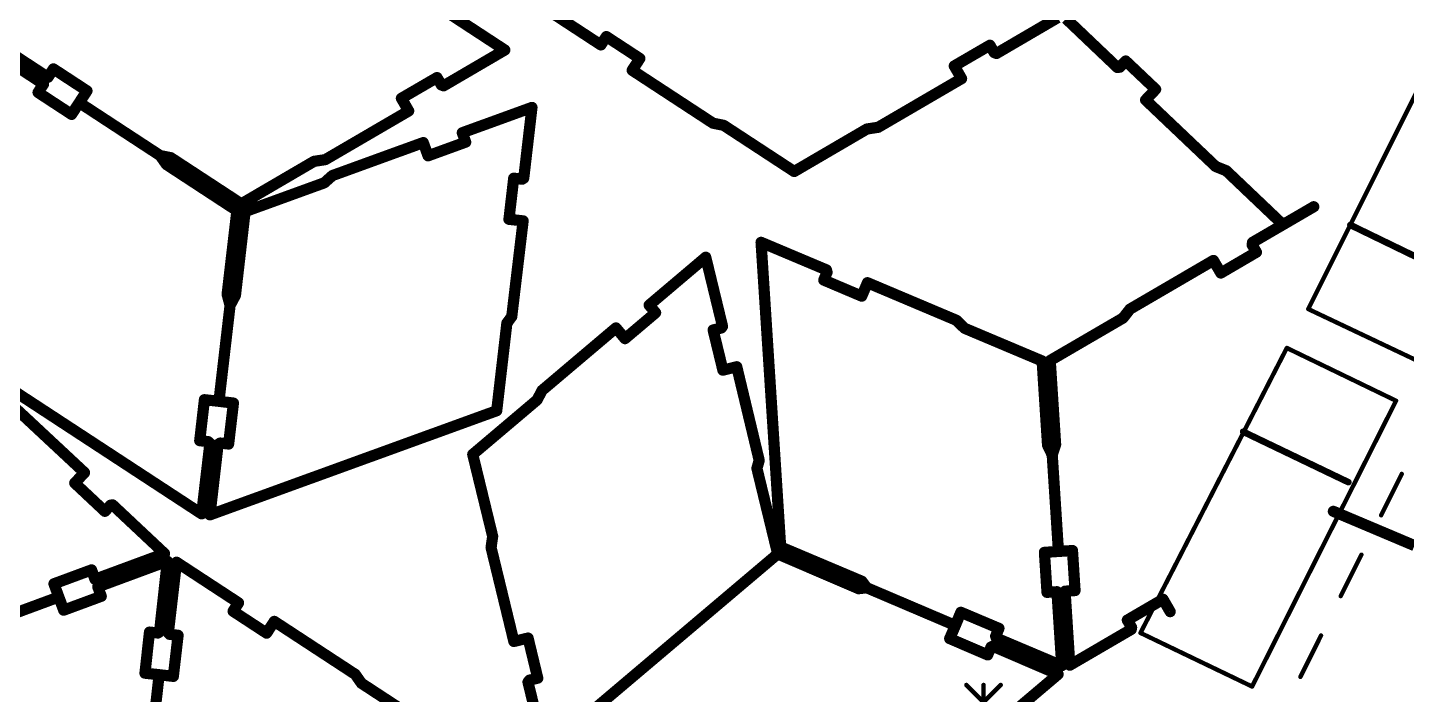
# Model space of a CAD drawing. Extents: x -0.1 to 87.3, y -0.2 to 54.9.
# Drawn here: x 37.15 to 68.46, y 20.5 to 35.63 of the extents above; entities that cross this region are included whole.
import ezdxf

# ---------------------------------------------------------------- set-up
doc = ezdxf.new("R2010")
doc.units = 0
doc.layers.add('115', color=53, linetype='CONTINUOUS')

msp = doc.modelspace()

# ---------------------------------------------------------------- linework, layer by layer
at = {"layer": '115'}
for points, const_width in [([(47.9899, 35.1174), (42.1937, 38.9084)], 0.254), ([(48.7625, 36.1538), (50.1709, 35.2329)], 0.254), ([(59.1538, 35.0394), (60.5437, 35.8514)], 0.254), ([(61.8997, 34.7206), (60.7328, 35.8295)], 0.254), ([(36.108, 35.2658), (37.5161, 34.3445)], 0.254), ([(36.2087, 35.4198), (37.6171, 34.4989)], 0.254), ([(50.1709, 35.2329), (50.2951, 35.4228)], 0.254), ([(50.2951, 35.4228), (51.0563, 34.9249)], 0.254), ([(66.2331, 29.2405), (69.3555, 35.4875)], 0.1), ([(46.6, 34.3054), (47.9899, 35.1174)], 0.254), ([(58.1954, 34.7559), (59.0046, 35.2263)], 0.254), ([(59.0046, 35.2263), (59.1018, 35.0597)], 0.254), ([(59.1018, 35.0597), (59.1538, 35.0394)], 0.254), ([(37.6171, 34.4989), (37.7413, 34.6888)], 0.254), ([(37.7413, 34.6888), (38.5025, 34.1909)], 0.254), ([(51.0563, 34.9249), (50.8816, 34.6579)], 0.254), ([(50.8816, 34.6579), (52.7182, 33.4566)], 0.254), ([(58.3614, 34.4687), (58.1954, 34.7559)], 0.254), ([(61.955, 34.7285), (61.8997, 34.7206)], 0.254), ([(62.0877, 34.8684), (61.955, 34.7285)], 0.254), ([(62.7677, 34.2251), (62.0877, 34.8684)], 0.254), ([(37.5161, 34.3445), (37.3919, 34.1546)], 0.254), ([(45.6416, 34.0219), (46.4508, 34.4923)], 0.254), ([(46.4508, 34.4923), (46.548, 34.3257)], 0.254), ([(46.548, 34.3257), (46.6, 34.3054)], 0.254), ([(56.4677, 33.3644), (58.3614, 34.4687)], 0.254), ([(37.3919, 34.1546), (38.1531, 33.6568)], 0.254), ([(38.5025, 34.1909), (38.3278, 33.9239)], 0.254), ([(45.8076, 33.7347), (45.6416, 34.0219)], 0.254), ([(62.5403, 33.9836), (62.7677, 34.2251)], 0.254), ([(38.1531, 33.6568), (38.3278, 33.9239)], 0.254), ([(38.3278, 33.9239), (40.1644, 32.7226)], 0.254), ([(43.9139, 32.6303), (45.8076, 33.7347)], 0.254), ([(48.6063, 33.8149), (47.0245, 33.2407)], 0.254), ([(48.4202, 32.2121), (48.6063, 33.8149)], 0.254), ([(64.1307, 32.4748), (62.5403, 33.9836)], 0.254), ([(52.7182, 33.4566), (52.9611, 33.4077)], 0.254), ([(52.9611, 33.4077), (54.5611, 32.3612)], 0.254), ([(47.0245, 33.2407), (47.1019, 33.0274)], 0.254), ([(54.5611, 32.3612), (56.2121, 33.3254)], 0.254), ([(56.2121, 33.3254), (56.4677, 33.3644)], 0.254), ([(46.1381, 33.0172), (44.0751, 32.2686)], 0.254), ([(46.2469, 32.7172), (46.1381, 33.0172)], 0.254), ([(47.1019, 33.0274), (46.2469, 32.7172)], 0.254), ([(40.1644, 32.7226), (40.3066, 32.5197)], 0.254), ([(40.1644, 32.7226), (40.4073, 32.6737)], 0.254), ([(40.3066, 32.5197), (41.9066, 31.4732)], 0.254), ([(40.4073, 32.6737), (42.0073, 31.6272)], 0.254), ([(42.0073, 31.6272), (43.6582, 32.5914)], 0.254), ([(43.6582, 32.5914), (43.9139, 32.6303)], 0.254), ([(64.3706, 32.3784), (64.1307, 32.4748)], 0.254), ([(44.0751, 32.2686), (43.8903, 32.1037)], 0.254), ([(48.0838, 31.2765), (48.192, 32.2088)], 0.254), ([(48.192, 32.2088), (48.3836, 32.1866)], 0.254), ([(48.3836, 32.1866), (48.4202, 32.2121)], 0.254), ([(65.6586, 31.1548), (64.3706, 32.3784)], 0.254), ([(43.8903, 32.1037), (42.0931, 31.4516)], 0.254), ([(65.6586, 31.1548), (66.358, 31.5619)], 0.254), ([(41.9066, 31.4732), (41.6848, 29.5742)], 0.254), ([(42.0931, 31.4516), (41.8739, 29.5523)], 0.254), ([(48.4058, 31.2404), (48.0838, 31.2765)], 0.254), ([(48.1474, 29.07), (48.4058, 31.2404)], 0.254), ([(64.9668, 30.7521), (65.6586, 31.1548)], 0.254), ([(67.1899, 31.1472), (69.6259, 29.9665)], 0.15), ([(55.2923, 30.1293), (53.8087, 30.754)], 0.254), ([(53.8087, 30.754), (54.2536, 23.8425)], 0.254), ([(64.9588, 30.6968), (64.9668, 30.7521)], 0.254), ([(65.0559, 30.5302), (64.9588, 30.6968)], 0.254), ([(52.5524, 30.416), (51.2676, 29.3293)], 0.254), ([(52.9332, 28.848), (52.5524, 30.416)], 0.254), ([(62.1861, 29.2392), (64.0798, 30.3435)], 0.254), ([(64.0798, 30.3435), (64.248, 30.0576)], 0.254), ([(64.248, 30.0576), (65.0559, 30.5302)], 0.254), ([(55.2323, 29.8978), (55.3073, 30.0755)], 0.254), ([(55.3073, 30.0755), (55.2923, 30.1293)], 0.254), ([(56.0941, 29.5327), (55.2323, 29.8978)], 0.254), ([(56.2243, 29.8378), (56.0941, 29.5327)], 0.254), ([(58.244, 28.9854), (56.2243, 29.8378)], 0.254), ([(41.7516, 29.3244), (41.4988, 27.1469)], 0.254), ([(41.6848, 29.5742), (41.7516, 29.3244)], 0.254), ([(41.8739, 29.5523), (41.7516, 29.3244)], 0.254), ([(51.2676, 29.3293), (51.4141, 29.156)], 0.254), ([(48.0367, 28.9197), (48.1474, 29.07)], 0.254), ([(51.4141, 29.156), (50.7195, 28.5688)], 0.254), ([(60.3741, 28.0739), (62.0263, 29.0359)], 0.254), ([(62.0263, 29.0359), (62.1861, 29.2392)], 0.254), ([(68.801, 28.0245), (66.2331, 29.2405)], 0.1), ([(47.8062, 26.9337), (48.0367, 28.9197)], 0.254), ([(50.5135, 28.8125), (48.8377, 27.3955)], 0.254), ([(50.7195, 28.5688), (50.5135, 28.8125)], 0.254), ([(52.7203, 28.7658), (52.9077, 28.8113)], 0.254), ([(52.9418, 27.8537), (52.7203, 28.7658)], 0.254), ([(52.9077, 28.8113), (52.9332, 28.848)], 0.254), ([(58.4285, 28.8043), (58.244, 28.9854)], 0.254), ([(60.1904, 28.0621), (58.4285, 28.8043)], 0.254), ([(41.1066, 24.5933), (35.3104, 28.3843)], 0.254), ([(60.3133, 26.1541), (60.1904, 28.0621)], 0.254), ([(60.4969, 26.166), (60.3741, 28.0739)], 0.254), ([(65.7463, 28.3575), (62.4236, 21.8923)], 0.1), ([(65.7463, 28.3575), (68.2265, 27.1592)], 0.1), ([(53.2564, 27.9315), (52.9418, 27.8537)], 0.254), ([(53.766, 25.8059), (53.2564, 27.9315)], 0.254), ([(41.1692, 27.1838), (41.0625, 26.2539)], 0.254), ([(41.4988, 27.1469), (41.1692, 27.1838)], 0.254), ([(41.4988, 27.1469), (41.8282, 27.1073)], 0.254), ([(48.7214, 27.1767), (47.2615, 25.9423)], 0.254), ([(48.8377, 27.3955), (48.7214, 27.1767)], 0.254), ([(36.8484, 27.0188), (38.4474, 25.5285)], 0.254), ([(41.2957, 24.5714), (47.8062, 26.9337)], 0.254), ([(41.8282, 27.1073), (41.719, 26.1777)], 0.254), ([(68.2265, 27.1592), (64.9576, 20.6761)], 0.1), ([(41.0625, 26.2539), (41.2541, 26.2317)], 0.254), ([(41.2935, 26.1922), (41.1066, 24.5933)], 0.254), ([(41.2541, 26.2317), (41.2935, 26.1922)], 0.254), ([(41.5274, 26.1999), (41.48, 26.1705)], 0.254), ([(41.719, 26.1777), (41.5274, 26.1999)], 0.254), ([(64.7556, 26.4568), (67.1428, 25.3122)], 0.15), ([(41.48, 26.1705), (41.2957, 24.5714)], 0.254), ([(47.2615, 25.9423), (47.714, 24.0847)], 0.254), ([(60.4198, 25.9305), (60.3133, 26.1541)], 0.254), ([(60.4198, 25.9305), (60.4969, 26.166)], 0.254), ([(60.5608, 23.7405), (60.4198, 25.9305)], 0.254), ([(53.7142, 25.6267), (53.766, 25.8059)], 0.254), ([(54.1861, 23.6838), (53.7142, 25.6267)], 0.254), ([(38.4474, 25.5285), (38.2248, 25.293)], 0.254), ([(38.2248, 25.293), (38.9095, 24.651)], 0.254), ([(67.8866, 24.5606), (68.3557, 25.4989)], 0.1), ([(38.9095, 24.651), (39.0414, 24.7917)], 0.254), ([(39.0414, 24.7917), (39.0859, 24.7959)], 0.254), ([(39.0859, 24.7959), (40.263, 23.6922)], 0.254), ([(66.8029, 24.6503), (68.6449, 23.8729)], 0.254), ([(47.714, 24.0847), (47.6783, 23.8286)], 0.254), ([(40.263, 23.6922), (38.6845, 23.1092)], 0.254), ([(47.6783, 23.8286), (48.1956, 21.6983)], 0.254), ([(48.8974, 19.212), (54.1861, 23.6838)], 0.254), ([(54.1861, 23.6838), (56.0235, 22.8956)], 0.254), ([(54.2536, 23.8425), (56.0956, 23.0651)], 0.254), ([(60.2424, 23.72), (60.5608, 23.7405)], 0.254), ([(60.3008, 22.8123), (60.2424, 23.72)], 0.254), ([(60.8793, 23.761), (60.5608, 23.7405)], 0.254), ([(60.9377, 22.8533), (60.8793, 23.761)], 0.254), ([(40.3268, 23.5196), (38.7485, 22.9362)], 0.254), ([(40.1502, 21.9157), (40.3268, 23.5196)], 0.254), ([(40.35, 21.8931), (40.5361, 23.496)], 0.254), ([(40.5361, 23.496), (41.9442, 22.5747)], 0.254), ([(66.9702, 22.7279), (67.4394, 23.6662)], 0.1), ([(38.6059, 23.322), (37.7527, 23.0067)], 0.254), ([(38.6845, 23.1092), (38.6059, 23.322)], 0.254), ([(56.0956, 23.0651), (56.2089, 22.9168)], 0.254), ([(37.7527, 23.0067), (37.8633, 22.7074)], 0.254), ([(38.7485, 22.9362), (38.8271, 22.7233)], 0.254), ([(56.0235, 22.8956), (56.2089, 22.9168)], 0.254), ([(56.2089, 22.9168), (58.2201, 22.061)], 0.254), ([(60.5272, 22.8269), (60.3008, 22.8123)], 0.254), ([(60.6356, 21.1476), (60.5272, 22.8269)], 0.254), ([(60.7113, 22.8387), (60.9377, 22.8533)], 0.254), ([(60.8192, 21.1594), (60.7113, 22.8387)], 0.254), ([(37.8633, 22.7074), (35.8048, 21.9467)], 0.254), ([(37.9739, 22.4081), (37.8633, 22.7074)], 0.254), ([(38.8271, 22.7233), (37.9739, 22.4081)], 0.254), ([(41.9442, 22.5747), (41.82, 22.3848)], 0.254), ([(62.9354, 22.6555), (62.1246, 22.1827)], 0.254), ([(63.0975, 22.375), (62.9354, 22.6555)], 0.254), ([(41.82, 22.3848), (42.5812, 21.8869)], 0.254), ([(42.5812, 21.8869), (42.7559, 22.154)], 0.254), ([(42.7559, 22.154), (44.5925, 20.9528)], 0.254), ([(58.2201, 22.061), (58.3449, 22.36)], 0.254), ([(58.3449, 22.36), (59.2097, 21.995)], 0.254), ([(62.1246, 22.1827), (62.2218, 22.0161)], 0.254), ([(39.8192, 20.9782), (39.922, 21.9111)], 0.254), ([(39.922, 21.9111), (40.1137, 21.89)], 0.254), ([(40.1137, 21.89), (40.1502, 21.9157)], 0.254), ([(40.3798, 21.8599), (40.35, 21.8931)], 0.254), ([(40.5714, 21.8377), (40.3798, 21.8599)], 0.254), ([(40.4631, 20.9053), (40.5714, 21.8377)], 0.254), ([(58.2201, 22.061), (58.0912, 21.7637)], 0.254), ([(59.2097, 21.995), (59.1347, 21.8174)], 0.254), ([(59.1347, 21.8174), (59.1489, 21.7751)], 0.254), ([(62.2131, 21.9723), (60.8192, 21.1594)], 0.254), ([(62.2218, 22.0161), (62.2131, 21.9723)], 0.254), ([(62.4236, 21.8923), (64.9576, 20.6761)], 0.1), ([(48.1956, 21.6983), (48.5183, 21.7754)], 0.254), ([(48.5183, 21.7754), (48.738, 20.8655)], 0.254), ([(58.0912, 21.7637), (58.9538, 21.3937)], 0.254), ([(58.9538, 21.3937), (59.0298, 21.5709)], 0.254), ([(59.0298, 21.5709), (59.0702, 21.59)], 0.254), ([(59.0702, 21.59), (60.5531, 20.9538)], 0.254), ([(59.1489, 21.7751), (60.6356, 21.1476)], 0.254), ([(66.0539, 20.8952), (66.523, 21.8335)], 0.1), ([(40.1414, 20.944), (39.8192, 20.9782)], 0.254), ([(39.8958, 18.7721), (40.1414, 20.944)], 0.254), ([(40.1414, 20.944), (40.4631, 20.9053)], 0.254), ([(44.5925, 20.9528), (44.7347, 20.7499)], 0.254), ([(48.738, 20.8655), (48.5505, 20.82)], 0.254), ([(60.5531, 20.9538), (59.268, 19.8675)], 0.254), ([(44.7347, 20.7499), (46.3347, 19.7034)], 0.254), ([(48.5505, 20.82), (48.5162, 20.7759)], 0.254), ([(48.5162, 20.7759), (48.8974, 19.212)], 0.254), ([(58.4708, 20.7103), (59.2504, 19.9307)], 0.1016), ([(58.4708, 19.9307), (59.2504, 20.7103)], 0.1016), ([(58.8606, 19.9307), (58.8606, 20.7103)], 0.1016)]:
    msp.add_lwpolyline(points, dxfattribs=dict(at, const_width=const_width))
for points, const_width in [([(50.3298, 35.4759, 1), (50.2603, 35.3696)], 0.127), ([(50.3482, 35.388, 1), (50.2419, 35.4575)], 0.127), ([(47.9552, 35.0643, 1), (48.0247, 35.1706)], 0.127), ([(48.022, 35.0626, 1), (47.9579, 35.1722)], 0.127), ([(50.1177, 35.2677, 1), (50.224, 35.1981)], 0.127), ([(50.1361, 35.1798, 1), (50.2056, 35.286)], 0.127), ([(59.0595, 35.2583, 1), (58.9498, 35.1943)], 0.127), ([(59.0365, 35.1714, 1), (58.9727, 35.2812)], 0.127), ([(59.1249, 35.1188, 1), (59.0787, 35.0005)], 0.127), ([(59.0469, 35.0277, 1), (59.1566, 35.0917)], 0.127), ([(59.1218, 35.0942, 1), (59.1858, 34.9846)], 0.127), ([(59.1307, 34.9802, 1), (59.1769, 35.0986)], 0.127), ([(37.776, 34.7419, 1), (37.7065, 34.6356)], 0.127), ([(37.7944, 34.654, 1), (37.6881, 34.7235)], 0.127), ([(50.9164, 34.711, 1), (50.8469, 34.6047)], 0.127), ([(50.8285, 34.6926, 1), (50.9348, 34.6231)], 0.127), ([(51.1094, 34.8902, 1), (51.0031, 34.9597)], 0.127), ([(51.0215, 34.8718, 1), (51.091, 34.9781)], 0.127), ([(58.2504, 34.7877, 1), (58.1404, 34.7241)], 0.127), ([(58.1635, 34.8108, 1), (58.2273, 34.701)], 0.127), ([(61.8908, 34.7835, 1), (61.9086, 34.6578)], 0.127), ([(61.856, 34.6746, 1), (61.9434, 34.7667)], 0.127), ([(61.9089, 34.7722, 1), (62.001, 34.6848)], 0.127), ([(61.9639, 34.6656, 1), (61.9461, 34.7913)], 0.127), ([(62.1313, 34.9145, 1), (62.0441, 34.8223)], 0.127), ([(62.1338, 34.8247, 1), (62.0416, 34.9121)], 0.127), ([(37.5693, 34.3098, 1), (37.463, 34.3793)], 0.127), ([(37.4813, 34.2914, 1), (37.5509, 34.3977)], 0.127), ([(37.5639, 34.5337, 1), (37.6702, 34.4641)], 0.127), ([(37.5823, 34.4458, 1), (37.6518, 34.552)], 0.127), ([(46.5057, 34.5243, 1), (46.396, 34.4603)], 0.127), ([(46.4827, 34.4374, 1), (46.4189, 34.5472)], 0.127), ([(46.571, 34.3848, 1), (46.5249, 34.2665)], 0.127), ([(58.3064, 34.4369, 1), (58.4164, 34.5004)], 0.127), ([(58.3934, 34.4138, 1), (58.3294, 34.5235)], 0.127), ([(37.4267, 34.2078, 1), (37.3572, 34.1015)], 0.127), ([(37.3388, 34.1894, 1), (37.4451, 34.1199)], 0.127), ([(38.5556, 34.1562, 1), (38.4493, 34.2257)], 0.127), ([(38.4677, 34.1378, 1), (38.5372, 34.2441)], 0.127), ([(45.6966, 34.0536, 1), (45.5866, 33.9901)], 0.127), ([(45.6097, 34.0768, 1), (45.6735, 33.967)], 0.127), ([(46.4931, 34.2937, 1), (46.6028, 34.3577)], 0.127), ([(46.568, 34.3602, 1), (46.632, 34.2506)], 0.127), ([(46.5769, 34.2462, 1), (46.623, 34.3646)], 0.127), ([(62.8139, 34.1816, 1), (62.7214, 34.2686)], 0.127), ([(62.724, 34.179, 1), (62.8113, 34.2712)], 0.127), ([(38.3626, 33.977, 1), (38.293, 33.8707)], 0.127), ([(38.2747, 33.9586, 1), (38.3809, 33.8891)], 0.127), ([(38.3809, 33.8891, 1), (38.2747, 33.9586)], 0.127), ([(45.7526, 33.7029, 1), (45.8626, 33.7664)], 0.127), ([(45.8396, 33.6798, 1), (45.7756, 33.7895)], 0.127), ([(48.6694, 33.8076, 1), (48.5432, 33.8222)], 0.127), ([(48.6279, 33.7552, 1), (48.5846, 33.8746)], 0.127), ([(62.494, 34.0271, 1), (62.5865, 33.94)], 0.127), ([(62.584, 34.0296, 1), (62.4966, 33.9375)], 0.127), ([(38.1, 33.6915, 1), (38.2063, 33.622)], 0.127), ([(38.1184, 33.6036, 1), (38.1879, 33.7099)], 0.127), ([(52.7308, 33.5189, 1), (52.7057, 33.3944)], 0.127), ([(52.6835, 33.4035, 1), (52.753, 33.5098)], 0.127), ([(52.9958, 33.4609, 1), (52.9263, 33.3546)], 0.127), ([(52.9485, 33.3455, 1), (52.9736, 33.47)], 0.127), ([(47.0842, 33.2624, 1), (46.9648, 33.2191)], 0.127), ([(47.0029, 33.3004, 1), (47.0462, 33.181)], 0.127), ([(56.2025, 33.3882, 1), (56.2216, 33.2627)], 0.127), ([(56.2441, 33.2706, 1), (56.18, 33.3803)], 0.127), ([(56.4357, 33.4192, 1), (56.4997, 33.3095)], 0.127), ([(56.4772, 33.3016, 1), (56.4581, 33.4271)], 0.127), ([(46.1978, 33.0388, 1), (46.0784, 32.9955)], 0.127), ([(46.1597, 32.9575, 1), (46.1164, 33.0769)], 0.127), ([(47.0422, 33.0058, 1), (47.1616, 33.0491)], 0.127), ([(47.1236, 32.9677, 1), (47.0803, 33.0871)], 0.127), ([(40.177, 32.7849, 1), (40.1519, 32.6603)], 0.127), ([(40.2164, 32.759, 1), (40.1124, 32.6862)], 0.127), ([(40.1297, 32.6695, 1), (40.1992, 32.7757)], 0.127), ([(40.3413, 32.5729, 1), (40.2718, 32.4666)], 0.127), ([(40.2545, 32.4833, 1), (40.3586, 32.5561)], 0.127), ([(40.442, 32.7268, 1), (40.3725, 32.6206)], 0.127), ([(40.3947, 32.6114, 1), (40.4198, 32.736)], 0.127), ([(43.6487, 32.6542, 1), (43.6678, 32.5287)], 0.127), ([(43.6903, 32.5366, 1), (43.6262, 32.6463)], 0.127), ([(43.8819, 32.6852, 1), (43.9459, 32.5755)], 0.127), ([(43.9234, 32.5676, 1), (43.9043, 32.6931)], 0.127), ([(46.2253, 32.7769, 1), (46.2686, 32.6575)], 0.127), ([(46.1872, 32.6955, 1), (46.3066, 32.7389)], 0.127), ([(64.1543, 32.5337, 1), (64.107, 32.4159)], 0.127), ([(64.0869, 32.4287, 1), (64.1744, 32.5209)], 0.127), ([(44.0534, 32.3283, 1), (44.0968, 32.2089)], 0.127), ([(44.1174, 32.2213, 1), (44.0328, 32.316)], 0.127), ([(48.1993, 32.2719, 1), (48.1847, 32.1457)], 0.127), ([(48.2551, 32.2015, 1), (48.1289, 32.2161)], 0.127), ([(48.3473, 32.2387, 1), (48.4199, 32.1345)], 0.127), ([(48.3571, 32.2194, 1), (48.4833, 32.2048)], 0.127), ([(48.3763, 32.1235, 1), (48.3909, 32.2496)], 0.127), ([(48.4565, 32.16, 1), (48.3839, 32.2642)], 0.127), ([(54.5291, 32.416, 1), (54.5931, 32.3064)], 0.127), ([(54.5264, 32.3081, 1), (54.5959, 32.4144)], 0.127), ([(64.4143, 32.4244, 1), (64.3268, 32.3323)], 0.127), ([(64.3469, 32.3194, 1), (64.3943, 32.4373)], 0.127), ([(43.848, 32.1511, 1), (43.9325, 32.0563)], 0.127), ([(43.9119, 32.044, 1), (43.8686, 32.1634)], 0.127), ([(41.9753, 31.682, 1), (42.0393, 31.5724)], 0.127), ([(41.9725, 31.5741, 1), (42.0421, 31.6803)], 0.127), ([(66.3899, 31.507, 1), (66.326, 31.6168)], 0.127), ([(41.9697, 31.4658, 1), (41.8435, 31.4806)], 0.127), ([(41.8718, 31.4201, 1), (41.9413, 31.5264)], 0.127), ([(42.0714, 31.5113, 1), (42.1147, 31.3919)], 0.127), ([(42.1561, 31.4443, 1), (42.03, 31.4588)], 0.127), ([(48.0909, 31.3396, 1), (48.0767, 31.2134)], 0.127), ([(48.0207, 31.2838, 1), (48.1469, 31.2691)], 0.127), ([(48.4688, 31.2329, 1), (48.3427, 31.2479)], 0.127), ([(48.3987, 31.1773, 1), (48.4129, 31.3035)], 0.127), ([(65.6266, 31.2097, 1), (65.6905, 31.0999)], 0.127), ([(65.6148, 31.1087, 1), (65.7023, 31.2008)], 0.127), ([(65.6905, 31.0999, 1), (65.6266, 31.2097)], 0.127), ([(67.2063, 31.1809, 1), (67.1735, 31.1134)], 0.075), ([(53.8333, 30.8126, 1), (53.7841, 30.6955)], 0.127), ([(53.8721, 30.7581, 1), (53.7453, 30.75)], 0.127), ([(65.0136, 30.7288, 1), (64.9039, 30.6648)], 0.127), ([(64.8959, 30.7059, 1), (65.0216, 30.6878)], 0.127), ([(64.9348, 30.807, 1), (64.9987, 30.6972)], 0.127), ([(65.0296, 30.743, 1), (64.9039, 30.7611)], 0.127), ([(52.6141, 30.431, 1), (52.4907, 30.401)], 0.127), ([(52.5934, 30.3675, 1), (52.5114, 30.4645)], 0.127), ([(64.1345, 30.3757, 1), (64.0251, 30.3113)], 0.127), ([(64.1118, 30.2887, 1), (64.0478, 30.3984)], 0.127), ([(65.0011, 30.4982, 1), (65.1108, 30.5622)], 0.127), ([(65.088, 30.4754, 1), (65.0239, 30.585)], 0.127), ([(55.3534, 30.1464, 1), (55.2311, 30.1122)], 0.127), ([(55.2461, 30.0585, 1), (55.3684, 30.0926)], 0.127), ([(55.3658, 30.0508, 1), (55.2488, 30.1002)], 0.127), ([(55.2676, 30.0708, 1), (55.3169, 30.1878)], 0.127), ([(64.2159, 30.1124, 1), (64.2801, 30.0028)], 0.127), ([(64.1933, 30.0254, 1), (64.3027, 30.0898)], 0.127), ([(55.257, 29.9563, 1), (55.2075, 29.8394)], 0.127), ([(55.1738, 29.9225, 1), (55.2908, 29.8732)], 0.127), ([(56.249, 29.8963, 1), (56.1996, 29.7793)], 0.127), ([(56.2827, 29.8129, 1), (56.1659, 29.8627)], 0.127), ([(41.7462, 29.5906, 1), (41.6235, 29.5578)], 0.127), ([(41.6218, 29.5816, 1), (41.7479, 29.5669)], 0.127), ([(41.8147, 29.3171, 1), (41.6886, 29.3317)], 0.127), ([(41.8108, 29.5596, 1), (41.9369, 29.545)], 0.127), ([(41.9298, 29.5223, 1), (41.8179, 29.5823)], 0.127), ([(51.3161, 29.3703, 1), (51.2191, 29.2883)], 0.127), ([(51.2266, 29.3778, 1), (51.3086, 29.2808)], 0.127), ([(56.0357, 29.5576, 1), (56.1525, 29.5078)], 0.127), ([(56.0694, 29.4742, 1), (56.1189, 29.5912)], 0.127), ([(41.6957, 29.3544, 1), (41.8076, 29.2944)], 0.127), ([(41.6903, 29.308, 1), (41.813, 29.3408)], 0.127), ([(48.0843, 29.0775, 1), (48.2104, 29.0624)], 0.127), ([(48.1985, 29.0323, 1), (48.0962, 29.1076)], 0.127), ([(51.3656, 29.115, 1), (51.4626, 29.197)], 0.127), ([(51.4551, 29.1076, 1), (51.3731, 29.2045)], 0.127), ([(61.9764, 29.0751, 1), (62.0762, 28.9967)], 0.127), ([(62.0583, 28.981, 1), (61.9943, 29.0908)], 0.127), ([(62.1541, 29.2941, 1), (62.2181, 29.1843)], 0.127), ([(62.236, 29.2, 1), (62.1361, 29.2784)], 0.127), ([(66.2437, 29.2631, 1), (66.2224, 29.2179)], 0.05), ([(66.2107, 29.2517, 1), (66.2554, 29.2294)], 0.05), ([(47.9856, 28.9574, 1), (48.0879, 28.882)], 0.127), ([(48.0998, 28.9124, 1), (47.9736, 28.927)], 0.127), ([(50.562, 28.8534, 1), (50.465, 28.7715)], 0.127), ([(50.5545, 28.764, 1), (50.4725, 28.8609)], 0.127), ([(52.782, 28.7808, 1), (52.6586, 28.7508)], 0.127), ([(52.7053, 28.8275, 1), (52.7353, 28.7041)], 0.127), ([(52.8556, 28.8476, 1), (52.9598, 28.775)], 0.127), ([(52.8715, 28.833, 1), (52.9949, 28.8629)], 0.127), ([(52.9853, 28.8117, 1), (52.8811, 28.8842)], 0.127), ([(52.9227, 28.7496, 1), (52.8927, 28.873)], 0.127), ([(58.2885, 29.0307, 1), (58.1995, 28.9401)], 0.127), ([(58.2193, 28.9269, 1), (58.2687, 29.0439)], 0.127), ([(58.4531, 28.8628, 1), (58.4038, 28.7458)], 0.127), ([(58.384, 28.759, 1), (58.473, 28.8496)], 0.127), ([(50.6785, 28.6172, 1), (50.7605, 28.5203)], 0.127), ([(50.671, 28.5278, 1), (50.768, 28.6098)], 0.127), ([(60.2538, 28.0661, 1), (60.1271, 28.058)], 0.127), ([(60.1658, 28.0035, 1), (60.2151, 28.1206)], 0.127), ([(60.3421, 28.1288, 1), (60.406, 28.019)], 0.127), ([(60.4374, 28.078, 1), (60.3107, 28.0698)], 0.127), ([(65.7571, 28.38, 1), (65.7354, 28.335)], 0.05), ([(65.7685, 28.3461, 1), (65.724, 28.3689)], 0.05), ([(52.9266, 27.9154, 1), (52.957, 27.7921)], 0.127), ([(52.8801, 27.8387, 1), (53.0035, 27.8687)], 0.127), ([(53.3181, 27.9463, 1), (53.1946, 27.9166)], 0.127), ([(53.2716, 27.8698, 1), (53.2411, 27.9931)], 0.127), ([(41.1763, 27.2469, 1), (41.1621, 27.1207)], 0.127), ([(41.2323, 27.1766, 1), (41.1061, 27.1911)], 0.127), ([(41.5064, 27.2099, 1), (41.4913, 27.0838)], 0.127), ([(41.4918, 27.0838, 1), (41.5059, 27.21)], 0.127), ([(48.6654, 27.2065, 1), (48.7775, 27.1469)], 0.127), ([(48.7624, 27.1282, 1), (48.6804, 27.2252)], 0.127), ([(48.7967, 27.444, 1), (48.8787, 27.347)], 0.127), ([(48.8937, 27.3657, 1), (48.7816, 27.4253)], 0.127), ([(41.4358, 27.1542, 1), (41.5619, 27.1395)], 0.127), ([(41.8913, 27.0999, 1), (41.7651, 27.1147)], 0.127), ([(41.8206, 27.0443, 1), (41.8358, 27.1704)], 0.127), ([(47.7431, 26.941, 1), (47.8693, 26.9264)], 0.127), ([(47.8278, 26.874, 1), (47.7845, 26.9934)], 0.127), ([(68.2488, 27.1479, 1), (68.2042, 27.1704)], 0.05), ([(68.2156, 27.1367, 1), (68.2374, 27.1817)], 0.05), ([(41.0699, 26.317, 1), (41.0552, 26.1908)], 0.127), ([(40.9994, 26.2611, 1), (41.1256, 26.2467)], 0.127), ([(41.2991, 26.2765, 1), (41.2092, 26.1868)], 0.127), ([(41.3566, 26.1848, 1), (41.2305, 26.1995)], 0.127), ([(41.2468, 26.1686, 1), (41.2614, 26.2947)], 0.127), ([(41.2486, 26.1473, 1), (41.3385, 26.237)], 0.127), ([(41.5347, 26.263, 1), (41.5201, 26.1369)], 0.127), ([(41.5609, 26.146, 1), (41.4939, 26.2539)], 0.127), ([(41.7117, 26.1146, 1), (41.7263, 26.2408)], 0.127), ([(64.7718, 26.4906, 1), (64.7394, 26.423)], 0.075), ([(41.4465, 26.2245, 1), (41.5135, 26.1165)], 0.127), ([(41.5431, 26.1632, 1), (41.4169, 26.1778)], 0.127), ([(41.6559, 26.1851, 1), (41.7821, 26.1703)], 0.127), ([(47.3232, 25.9573, 1), (47.1998, 25.9272)], 0.127), ([(47.2205, 25.9908, 1), (47.3025, 25.8938)], 0.127), ([(60.3706, 26.1815, 1), (60.2559, 26.1268)], 0.127), ([(60.2499, 26.1501, 1), (60.3766, 26.1582)], 0.127), ([(60.4832, 25.9346, 1), (60.3565, 25.9265)], 0.127), ([(60.3595, 25.9503, 1), (60.4802, 25.9108)], 0.127), ([(60.3625, 25.9032, 1), (60.4772, 25.9579)], 0.127), ([(60.4335, 26.1619, 1), (60.5603, 26.17)], 0.127), ([(60.5572, 26.1462, 1), (60.4365, 26.1857)], 0.127), ([(53.776, 25.6416, 1), (53.6525, 25.6117)], 0.127), ([(53.6532, 25.6443, 1), (53.7753, 25.609)], 0.127), ([(53.7042, 25.7911, 1), (53.8277, 25.8207)], 0.127), ([(53.827, 25.7883, 1), (53.705, 25.8235)], 0.127), ([(38.2682, 25.3393, 1), (38.1814, 25.2467)], 0.127), ([(38.1787, 25.3366, 1), (38.271, 25.2494)], 0.127), ([(38.4935, 25.4849, 1), (38.4012, 25.5721)], 0.127), ([(38.4041, 25.482, 1), (38.4907, 25.5749)], 0.127), ([(67.1266, 25.2784, 1), (67.159, 25.346)], 0.075), ([(68.3781, 25.4877, 1), (68.3334, 25.5101)], 0.05), ([(38.8632, 24.6945, 1), (38.9558, 24.6076)], 0.127), ([(38.8661, 24.6047, 1), (38.953, 24.6973)], 0.127), ([(39.0355, 24.8549, 1), (39.0474, 24.7285)], 0.127), ([(39.0878, 24.7483, 1), (38.9951, 24.8352)], 0.127), ([(39.1293, 24.8422, 1), (39.0424, 24.7496)], 0.127), ([(39.0918, 24.7327, 1), (39.0799, 24.8591)], 0.127), ([(66.8276, 24.7088, 1), (66.7782, 24.5918)], 0.127), ([(41.0436, 24.6007, 1), (41.1697, 24.5859)], 0.127), ([(41.0719, 24.5401, 1), (41.1414, 24.6464)], 0.127), ([(41.274, 24.631, 1), (41.3173, 24.5117)], 0.127), ([(41.2326, 24.5786, 1), (41.3587, 24.5641)], 0.127), ([(67.8642, 24.5718, 1), (67.9089, 24.5495)], 0.05), ([(47.7769, 24.0759, 1), (47.6511, 24.0935)], 0.127), ([(47.6523, 24.0697, 1), (47.7757, 24.0997)], 0.127), ([(40.2196, 23.6459, 1), (40.3064, 23.7386)], 0.127), ([(40.285, 23.6327, 1), (40.241, 23.7518)], 0.127), ([(47.74, 23.8436, 1), (47.6166, 23.8136)], 0.127), ([(47.6154, 23.8374, 1), (47.7412, 23.8198)], 0.127), ([(54.2111, 23.7422, 1), (54.1611, 23.6254)], 0.127), ([(54.2271, 23.6353, 1), (54.1451, 23.7323)], 0.127), ([(54.2783, 23.901, 1), (54.2289, 23.784)], 0.127), ([(54.1902, 23.8384, 1), (54.317, 23.8465)], 0.127), ([(60.2383, 23.7834, 1), (60.2464, 23.6566)], 0.127), ([(60.3057, 23.7241, 1), (60.179, 23.7159)], 0.127), ([(60.5567, 23.8039, 1), (60.5649, 23.6771)], 0.127), ([(60.4974, 23.7364, 1), (60.6242, 23.7446)], 0.127), ([(60.5649, 23.6771, 1), (60.5567, 23.8039)], 0.127), ([(60.9427, 23.7651, 1), (60.8159, 23.7569)], 0.127), ([(60.8834, 23.6976, 1), (60.8752, 23.8244)], 0.127), ([(40.3899, 23.5127, 1), (40.2637, 23.5266)], 0.127), ([(40.3488, 23.4601, 1), (40.3048, 23.5792)], 0.127), ([(40.5708, 23.5491, 1), (40.5013, 23.4428)], 0.127), ([(40.5991, 23.4886, 1), (40.473, 23.5033)], 0.127), ([(54.1244, 23.6688, 1), (54.2478, 23.6988)], 0.127), ([(67.4617, 23.655, 1), (67.417, 23.6774)], 0.05), ([(38.6654, 23.344, 1), (38.5463, 23.3)], 0.127), ([(38.6279, 23.2624, 1), (38.5839, 23.3816)], 0.127), ([(38.6625, 23.1687, 1), (38.7065, 23.0496)], 0.127), ([(38.6249, 23.0872, 1), (38.7441, 23.1312)], 0.127), ([(56.1461, 23.1036, 1), (56.0452, 23.0265)], 0.127), ([(56.0709, 23.0066, 1), (56.1203, 23.1236)], 0.127), ([(37.8123, 23.0288, 1), (37.6931, 22.9847)], 0.127), ([(37.7307, 23.0663, 1), (37.7747, 22.9472)], 0.127), ([(38.808, 22.9582, 1), (38.6889, 22.9141)], 0.127), ([(38.7264, 22.9957, 1), (38.7705, 22.8766)], 0.127), ([(56.0163, 22.9587, 1), (56.0307, 22.8325)], 0.127), ([(55.9985, 22.8372, 1), (56.0485, 22.9539)], 0.127), ([(56.2337, 22.9752, 1), (56.184, 22.8584)], 0.127), ([(56.1584, 22.8782, 1), (56.2593, 22.9553)], 0.127), ([(56.2161, 22.8537, 1), (56.2017, 22.9799)], 0.127), ([(60.2967, 22.8757, 1), (60.3049, 22.7489)], 0.127), ([(60.2374, 22.8082, 1), (60.3642, 22.8164)], 0.127), ([(60.5906, 22.831, 1), (60.4639, 22.8228)], 0.127), ([(60.5313, 22.7635, 1), (60.5231, 22.8902)], 0.127), ([(60.7747, 22.8428, 1), (60.6479, 22.8347)], 0.127), ([(60.7072, 22.9021, 1), (60.7154, 22.7754)], 0.127), ([(60.8743, 22.8492, 1), (61.0011, 22.8574)], 0.127), ([(60.9418, 22.7899, 1), (60.9336, 22.9167)], 0.127), ([(37.9229, 22.7294, 1), (37.8037, 22.6854)], 0.127), ([(37.8037, 22.6854, 1), (37.9229, 22.7294)], 0.127), ([(37.8853, 22.6478, 1), (37.8413, 22.767)], 0.127), ([(38.7675, 22.7013, 1), (38.8867, 22.7453)], 0.127), ([(38.8491, 22.6638, 1), (38.8051, 22.7829)], 0.127), ([(41.9974, 22.5399, 1), (41.8911, 22.6095)], 0.127), ([(41.9094, 22.5216, 1), (41.979, 22.6278)], 0.127), ([(62.9904, 22.6873, 1), (62.8805, 22.6237)], 0.127), ([(62.9674, 22.6006, 1), (62.9034, 22.7103)], 0.127), ([(66.9479, 22.7391, 1), (66.9926, 22.7167)], 0.05), ([(37.9519, 22.4676, 1), (37.9959, 22.3485)], 0.127), ([(37.9144, 22.386, 1), (38.0335, 22.4301)], 0.127), ([(41.8548, 22.438, 1), (41.7853, 22.3317)], 0.127), ([(41.7669, 22.4196, 1), (41.8732, 22.35)], 0.127), ([(42.7907, 22.2072, 1), (42.7211, 22.1009)], 0.127), ([(42.809, 22.1193, 1), (42.7028, 22.1888)], 0.127), ([(58.3696, 22.4185, 1), (58.3202, 22.3015)], 0.127), ([(58.4035, 22.3355, 1), (58.2863, 22.3844)], 0.127), ([(62.1795, 22.2147, 1), (62.0698, 22.1507)], 0.127), ([(62.0926, 22.2375, 1), (62.1566, 22.1278)], 0.127), ([(63.0426, 22.3432, 1), (63.1525, 22.4067)], 0.127), ([(39.9289, 21.9742, 1), (39.915, 21.848)], 0.127), ([(39.9851, 21.9041, 1), (39.8589, 21.9181)], 0.127), ([(40.0771, 21.9419, 1), (40.1503, 21.8381)], 0.127), ([(40.087, 21.9227, 1), (40.2133, 21.9088)], 0.127), ([(40.1067, 21.8269, 1), (40.1206, 21.9531)], 0.127), ([(40.1868, 21.8639, 1), (40.1135, 21.9676)], 0.127), ([(40.3973, 21.9355, 1), (40.3027, 21.8507)], 0.127), ([(40.2869, 21.9004, 1), (40.4131, 21.8858)], 0.127), ([(40.3871, 21.923, 1), (40.3725, 21.7968)], 0.127), ([(40.3325, 21.8175, 1), (40.4271, 21.9023)], 0.127), ([(40.6344, 21.8303, 1), (40.5083, 21.845)], 0.127), ([(40.564, 21.7746, 1), (40.5787, 21.9007)], 0.127), ([(42.5281, 21.9217, 1), (42.6344, 21.8522)], 0.127), ([(42.5465, 21.8338, 1), (42.616, 21.9401)], 0.127), ([(58.1615, 22.0854, 1), (58.2787, 22.0365)], 0.127), ([(58.2784, 22.0357, 1), (58.1619, 22.0862)], 0.127), ([(58.1953, 22.0025, 1), (58.245, 22.1194)], 0.127), ([(59.1948, 21.8376, 1), (59.0745, 21.7971)], 0.127), ([(59.2682, 21.9703, 1), (59.1512, 22.0197)], 0.127), ([(59.185, 21.9365, 1), (59.2344, 22.0535)], 0.127), ([(62.1508, 21.9847, 1), (62.2754, 21.9599)], 0.127), ([(62.2841, 22.0037, 1), (62.1595, 22.0285)], 0.127), ([(62.1669, 21.9841, 1), (62.2766, 22.0481)], 0.127), ([(62.2451, 21.9174, 1), (62.1811, 22.0272)], 0.127), ([(62.4344, 21.9148, 1), (62.4128, 21.8698)], 0.05), ([(62.4014, 21.9037, 1), (62.4458, 21.8809)], 0.05), ([(48.1809, 21.7601, 1), (48.2104, 21.6366)], 0.127), ([(48.1339, 21.6833, 1), (48.2573, 21.7133)], 0.127), ([(48.58, 21.7903, 1), (48.4566, 21.7605)], 0.127), ([(48.533, 21.7136, 1), (48.5035, 21.8371)], 0.127), ([(58.1162, 21.8221, 1), (58.0662, 21.7054)], 0.127), ([(58.033, 21.789, 1), (58.1495, 21.7385)], 0.127), ([(59.0027, 21.6283, 1), (59.057, 21.5135)], 0.127), ([(59.0882, 21.5459, 1), (58.9715, 21.596)], 0.127), ([(59.0952, 21.6483, 1), (59.0451, 21.5316)], 0.127), ([(59.0973, 21.5326, 1), (59.043, 21.6474)], 0.127), ([(59.0762, 21.842, 1), (59.1932, 21.7927)], 0.127), ([(59.1736, 21.8336, 1), (59.1242, 21.7165)], 0.127), ([(59.0887, 21.7548, 1), (59.2091, 21.7953)], 0.127), ([(66.5454, 21.8223, 1), (66.5006, 21.8447)], 0.05), ([(58.8954, 21.4187, 1), (59.0121, 21.3686)], 0.127), ([(58.9287, 21.3353, 1), (58.9788, 21.452)], 0.127), ([(39.8259, 21.0413, 1), (39.8125, 20.915)], 0.127), ([(39.7561, 20.9851, 1), (39.8824, 20.9712)], 0.127), ([(40.149, 21.007, 1), (40.1339, 20.8809)], 0.127), ([(40.2045, 20.9368, 1), (40.0783, 20.9511)], 0.127), ([(40.1347, 20.8808, 1), (40.1481, 21.0071)], 0.127), ([(40.4556, 20.8423, 1), (40.4707, 20.9684)], 0.127), ([(44.6445, 20.9892, 1), (44.5405, 20.9163)], 0.127), ([(44.5578, 20.8996, 1), (44.6273, 21.0059)], 0.127), ([(48.7529, 20.8038, 1), (48.723, 20.9272)], 0.127), ([(60.5941, 20.9053, 1), (60.5121, 21.0023)], 0.127), ([(60.528, 20.8955, 1), (60.5781, 21.0122)], 0.127), ([(60.5722, 21.1435, 1), (60.6989, 21.1517)], 0.127), ([(60.6109, 21.0891, 1), (60.6602, 21.2061)], 0.127), ([(60.7872, 21.2143, 1), (60.8512, 21.1046)], 0.127), ([(60.7558, 21.1554, 1), (60.8825, 21.1635)], 0.127), ([(40.4001, 20.9127, 1), (40.5262, 20.898)], 0.127), ([(44.7694, 20.803, 1), (44.6999, 20.6967)], 0.127), ([(44.6826, 20.7135, 1), (44.7867, 20.7863)], 0.127), ([(48.4661, 20.8149, 1), (48.5664, 20.7369)], 0.127), ([(48.5779, 20.791, 1), (48.4546, 20.7609)], 0.127), ([(48.5355, 20.8817, 1), (48.5655, 20.7583)], 0.127), ([(48.6006, 20.781, 1), (48.5004, 20.859)], 0.127), ([(48.6762, 20.8506, 1), (48.7997, 20.8804)], 0.127), ([(58.4888, 20.7283, 1), (58.4528, 20.6923)], 0.0508), ([(58.886, 20.7103, 1), (58.8352, 20.7103)], 0.0508), ([(59.2684, 20.6923, 1), (59.2324, 20.7283)], 0.0508), ([(64.9353, 20.6873, 1), (64.98, 20.6648)], 0.05), ([(64.9468, 20.6535, 1), (64.9684, 20.6986)], 0.05), ([(66.0315, 20.9064, 1), (66.0762, 20.884)], 0.05)]:
    msp.add_lwpolyline(points, format="xyb", dxfattribs=dict(at, const_width=const_width))

doc.saveas('drawing.dxf')
